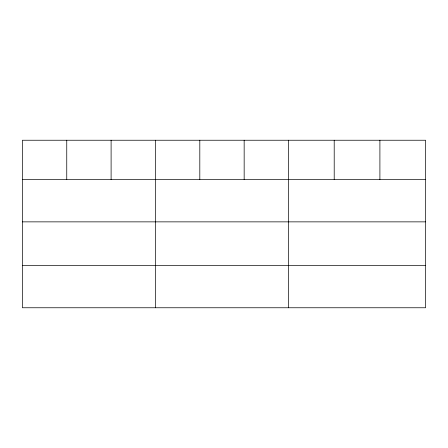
<?xml version="1.0" encoding="UTF-8"?>
<svg xmlns="http://www.w3.org/2000/svg" width="448" height="448" viewBox="0 0 448 448"><rect width="100%" height="100%" fill="white"/><g stroke="black" fill="none" stroke-linecap="round" stroke-linejoin="round"><path stroke-width="0.67" d="M425.6 221.861L425.6 140.241L22.4 140.241L22.4 307.759L425.6 307.759L425.6 221.861L22.4 221.861M22.4 179.547L425.6 179.547M22.4 265.451L425.6 265.451M379.904 140.241L379.904 179.547M334.208 140.241L334.208 179.547M288.512 140.241L288.512 307.759M244.16 140.241L244.16 179.547M199.808 140.241L199.808 179.547M155.456 140.241L155.456 307.759M111.104 140.241L111.104 179.547M66.752 140.241L66.752 179.547"/></g></svg>
